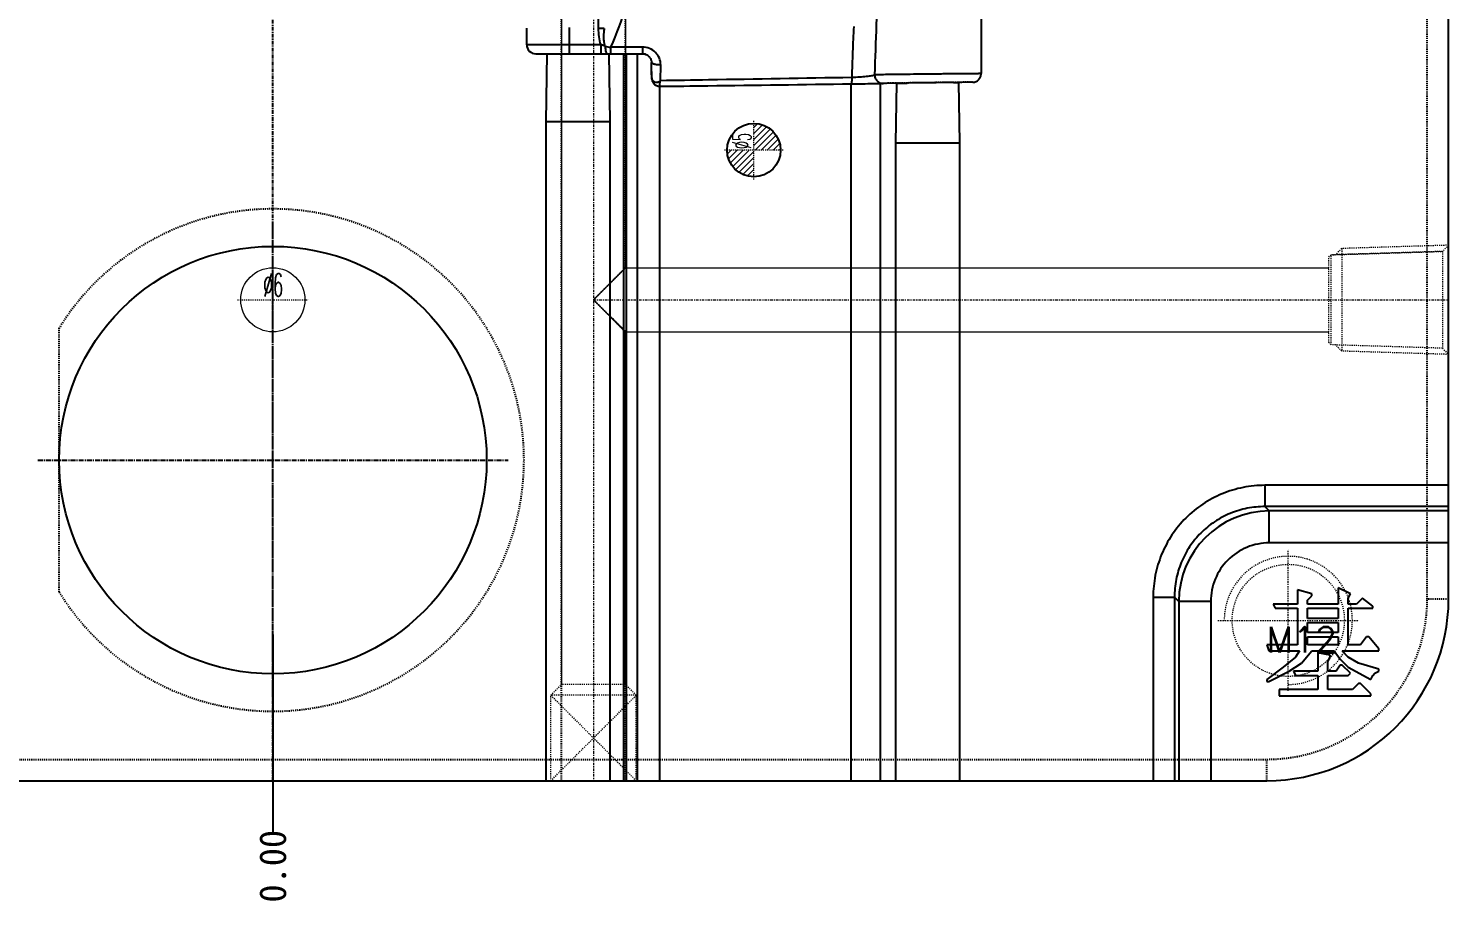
# Model space of a CAD drawing. Header units: millimetres. Extents: x -7602 to -5759, y 1469 to 2216.
# Drawn here: x -7337.9 to -7205, y 1821.8 to 1903.5 of the extents above; entities that cross this region are included whole.
import ezdxf

# ---------------------------------------------------------------- set-up
doc = ezdxf.new("R2010")
doc.units = ezdxf.units.MM
doc.linetypes.add('CENTER', pattern=[0.6, 0.375, -0.075, 0.075, -0.075])
doc.linetypes.add('HIDDEN', pattern=[0.2, 0.1, -0.1])
for name, color, linetype, lineweight in [('cool', 153, 'HIDDEN', 9), ('dim', 82, 'Continuous', 9), ('epin', 13, 'Continuous', 9), ('insert', 85, 'Continuous', 20), ('screw', 33, 'Continuous', 13)]:
    doc.layers.add(name, color=color, linetype=linetype, lineweight=lineweight)
doc.layers.add('DEFAULT_2', color=8, linetype='HIDDEN')
doc.styles.add('TXT', font='txt.shx', dxfattribs={"bigfont": 'gbcbig.shx'})
doc.styles.add('TXT05', font='txt.shx', dxfattribs={"width": 0.5, "bigfont": 'gbcbig.shx'})
doc.dimstyles.get("Standard").update_dxf_attribs({"dimtxt": 0.15625, "dimasz": 0.1875, "dimexe": 0.125, "dimexo": 0.0625, "dimtad": 0, "dimtih": 1, "dimtoh": 1, "dimdsep": 46, "dimtxsty": 'Standard', "dimcen": 0.09, "dimadec": 0, "dimazin": 0, "dimtp": 0.01, "dimtm": 0.01, "dimtfac": 1, "dimtofl": 0, "dimtmove": 0, "dimatfit": 3, "dimfxl": 0, "dimtolj": 1, "dimarcsym": 0})

# ---------------------------------------------------------------- blocks, each defined once
blk = doc.blocks.new('epin_ejp_5')
at = {"layer": 'epin'}
h = blk.add_hatch(dxfattribs=at)
h.set_pattern_fill('_ANSI31', color=123, scale=0.125, angle=90, style=0)
h.set_pattern_definition([(135, (-467.6036, -280.68332), (-0.280633, -0.280633), [])])
h.paths.add_polyline_path([(0, 2.5, 0.414214), (-2.5, 0), (0, 0)])
h.paths.add_polyline_path([(2.5, 0), (0, 0), (0, -2.5, 0.414214)])
at = {"layer": 'epin', "color": 1, "linetype": 'CENTER', "ltscale": 0.155494}
for p, q in [((0, -2.75), (0, 2.75)), ((-2.75, 0), (2.75, 0))]:
    blk.add_line(p, q, dxfattribs=at)
at = {"layer": 'epin'}
blk.add_circle((0, 0), 2.5, dxfattribs=at)
at = {"layer": 'epin', "color": 6, "style": 'TXT05', "width": 0.5}
blk.add_text('%%c5', height=1.75, dxfattribs=at).set_placement((0.1, 0.25))
blk = doc.blocks.new('screw_m12_g')
at = {"layer": 'screw', "color": 1, "linetype": 'CENTER', "ltscale": 0.373186}
for p, q in [((0, -6.6), (0, 6.6)), ((-6.6, 0), (6.6, 0))]:
    blk.add_line(p, q, dxfattribs=at)
at = {"layer": 'screw', "color": 33, "linetype": 'HIDDEN', "ltscale": 0.373186}
blk.add_circle((0, 0), 5.25, dxfattribs=at)
at = {"layer": 'screw', "color": 92, "linetype": 'HIDDEN', "ltscale": 0.373186}
blk.add_arc((0, 0), 6, 270, 180, dxfattribs=at)
at = {"layer": 'screw', "color": 6, "linetype": 'ByBlock', "ltscale": 0.870768, "style": 'TXT'}
blk.add_text('M12', height=2.4, dxfattribs=at).set_placement((-2.04, -3))
blk = doc.blocks.new('cool_jt_f11')
at = {"layer": 'cool', "ltscale": 0.3}
for p, q in [((0, 5.11), (0.58, 4.53)), ((0, 5.11), (10, 4.8)), ((0.58, 4.53), (0.58, -4.53)), ((11, 4.21), (0.58, 4.53)), ((0.58, 4.53), (11, 4.21)), ((10, 4.8), (10.58, 4.22)), ((10, 4.8), (10, -4.8)), ((11.21, 4), (11, 4.21)), ((11, -4.21), (11, 4.21)), ((11.21, -4), (11.21, 4)), ((0.58, -4.53), (0, -5.11)), ((0, -5.11), (10, -4.8)), ((0.58, -4.53), (11, -4.21)), ((10, -4.8), (10.58, -4.22)), ((11, -4.21), (11.21, -4))]:
    blk.add_line(p, q, dxfattribs=at)
blk = doc.blocks.new('cool_jt_g11')
at = {"layer": 'cool', "ltscale": 0.3}
for p, q in [((0, 4), (8, 4)), ((8, -4), (0, 4)), ((0, -4), (8, 4)), ((8, 4), (8, -4)), ((8, 4), (9, 3)), ((9, 3), (9, -3)), ((8, -4), (9, -3)), ((0, -4), (8, -4))]:
    blk.add_line(p, q, dxfattribs=at)
blk = doc.blocks.new('36')
at = {"layer": 'cool', "linetype": 'ByBlock', "ltscale": 0.932966}
for p, q in [((13910.12, -854.74), (13907.12, -856.48)), ((13913.12, -856.48), (13910.12, -854.74)), ((13913.12, -856.48), (13907.12, -856.48)), ((13907.12, -857.48), (13907.12, -856.48)), ((13913.12, -856.48), (13913.12, -936.48)), ((13841.33, -857.48), (13907.12, -857.48)), ((13907.12, -857.48), (13910.12, -860.48)), ((13910.12, -860.48), (13907.12, -863.48)), ((13841.33, -863.48), (13907.12, -863.48)), ((13907.12, -863.48), (13907.12, -897.48)), ((13907.12, -897.48), (13841.33, -897.48)), ((13910.12, -900.48), (13907.12, -897.48)), ((13910.12, -900.48), (13907.12, -903.48)), ((13907.12, -903.48), (13841.33, -903.48)), ((13907.12, -936.48), (13907.12, -903.48))]:
    blk.add_line(p, q, dxfattribs=at)
at = {"layer": 'cool', "color": 1, "linetype": 'CENTER', "ltscale": 0.621977}
for p, q in [((13910.12, -854.74), (13910.12, -945.48)), ((13830.12, -860.48), (13910.12, -860.48)), ((13910.12, -900.48), (13830.12, -900.48))]:
    blk.add_line(p, q, dxfattribs=at)
at = {"layer": 'cool', "color": 6, "linetype": 'ByBlock', "ltscale": 0.932966}
for p in [(13830.12, -860.48), (13830.12, -900.48)]:
    blk.add_blockref('cool_jt_f11', p, dxfattribs=at)
at = {"layer": 'cool', "color": 6, "linetype": 'ByBlock', "ltscale": 0.932966, "rotation": 90}
blk.add_blockref('cool_jt_g11', (13910.12, -945.48), dxfattribs=at)
at = {"layer": 'screw', "color": 0, "linetype": 'ByBlock', "ltscale": 0.870768}
blk.add_blockref('screw_m12_g', (13845.12, -810.48), dxfattribs=at)
blk = doc.blocks.new('csk_6')
at = {"layer": 'insert', "color": 1, "linetype": 'CENTER', "ltscale": 0.186593}
for p, q in [((0, -3.3), (0, 3.3)), ((-3.3, 0), (3.3, 0))]:
    blk.add_line(p, q, dxfattribs=at)
at = {"layer": 'insert', "linetype": 'ByBlock', "ltscale": 0.870768}
blk.add_circle((0, 0), 3, dxfattribs=at)
at = {"layer": 'insert', "color": 6, "linetype": 'ByBlock', "ltscale": 0.870768, "style": 'TXT05', "width": 0.5}
blk.add_text('%%c6', height=2.16, dxfattribs=at).set_placement((-0.9, 0.3))
blk = doc.blocks.new('*D43')
at = {"layer": 'Defpoints', "color": 0, "linetype": 'ByBlock', "ltscale": 0.870768}
for p in [(-7315.04, 1908.07), (-7315.04, 1846.74), (-7315.04, 1828.2)]:
    blk.add_point(p, dxfattribs=at)
at = {"layer": 'dim', "color": 4, "linetype": 'Continuous', "lineweight": -2, "ltscale": 0.870768}
blk.add_line((-7315.04, 1846.74), (-7315.04, 1828.2), dxfattribs=at)
at = {"layer": 'dim', "color": 6, "linetype": 'ByBlock', "ltscale": 0.870768, "insert": (-7315.04, 1825.07), "char_height": 2.5, "attachment_point": 5, "rotation": 90}
blk.add_mtext('\\A1;0.00', dxfattribs=at)

msp = doc.modelspace()

# ---------------------------------------------------------------- linework, layer by layer
at = {"color": 1, "linetype": 'CENTER', "ltscale": 0.932966}
msp.add_line((-7315.042, 1833.07), (-7315.042, 1983.07), dxfattribs=at)
at = {"color": 7, "linetype": 'Continuous'}
for p, q in [((-7205.042, 1850.07), (-7205.042, 1966.07)), ((-7248.777, 1936.905), (-7248.777, 1899.235)), ((-7284.594, 1932.68), (-7284.594, 1903.462)), ((-7291.296, 1901.935), (-7291.296, 1903.497)), ((-7287.311, 1903.532), (-7287.311, 1901.085)), ((-7284.045, 1903.462), (-7284.594, 1903.462)), ((-7284.37, 1901.935), (-7291.296, 1901.935)), ((-7284.37, 1901.935), (-7284.37, 1901.085)), ((-7290.445, 1901.085), (-7280.474, 1901.085)), ((-7289.398, 1901.085), (-7289.508, 1894.758)), ((-7283.618, 1901.085), (-7283.508, 1894.757)), ((-7282.208, 1833.07), (-7282.208, 1901.085)), ((-7281.961, 1833.07), (-7281.961, 1901.085)), ((-7280.97, 1901.085), (-7280.97, 1833.07)), ((-7279.621, 1899.117), (-7279.621, 1900.281)), ((-7279.595, 1898.757), (-7279.595, 1898.757)), ((-7278.763, 1898.595), (-7278.758, 1900.035)), ((-7278.985, 1898.058), (-7278.822, 1898.042)), ((-7278.822, 1833.07), (-7278.822, 1898.042)), ((-7260.923, 1833.07), (-7260.923, 1898.273)), ((-7256.704, 1898.33), (-7258.187, 1898.311)), ((-7258.187, 1833.07), (-7258.187, 1898.311)), ((-7256.704, 1898.33), (-7256.802, 1892.747)), ((-7256.246, 1898.339), (-7255.708, 1898.347)), ((-7249.571, 1898.423), (-7250.901, 1898.406)), ((-7250.901, 1898.406), (-7250.802, 1892.748)), ((-7289.508, 1894.758), (-7289.508, 1833.07)), ((-7289.508, 1894.758), (-7283.994, 1894.757)), ((-7283.994, 1894.757), (-7283.508, 1894.757)), ((-7283.508, 1894.757), (-7283.508, 1833.07)), ((-7256.802, 1892.747), (-7250.802, 1892.748)), ((-7256.802, 1892.747), (-7256.802, 1833.07)), ((-7250.802, 1892.748), (-7250.802, 1833.07)), ((-7205.042, 1860.709), (-7222.221, 1860.709)), ((-7222.221, 1860.709), (-7222.221, 1858.716)), ((-7205.042, 1858.716), (-7222.221, 1858.716)), ((-7221.814, 1858.309), (-7222.221, 1858.716)), ((-7205.042, 1858.309), (-7221.814, 1858.309)), ((-7221.814, 1855.321), (-7221.814, 1858.309)), ((-7205.042, 1855.321), (-7221.814, 1855.321)), ((-7217.851, 1850.546), (-7219.185, 1850.927)), ((-7219.185, 1850.927), (-7219.185, 1849.594)), ((-7214.232, 1850.546), (-7215.375, 1851.118)), ((-7215.375, 1851.118), (-7215.375, 1849.594)), ((-7232.681, 1850.248), (-7230.688, 1850.248)), ((-7232.681, 1850.248), (-7232.681, 1833.07)), ((-7230.282, 1849.842), (-7230.688, 1850.248)), ((-7230.688, 1850.248), (-7230.688, 1833.07)), ((-7227.293, 1849.842), (-7230.282, 1849.842)), ((-7230.282, 1849.842), (-7230.282, 1833.07)), ((-7227.293, 1849.842), (-7227.293, 1833.07)), ((-7219.185, 1849.594), (-7221.47, 1849.594)), ((-7221.47, 1849.594), (-7221.28, 1849.213)), ((-7218.232, 1849.975), (-7217.851, 1850.356)), ((-7218.232, 1849.594), (-7218.232, 1849.975)), ((-7215.375, 1849.594), (-7218.232, 1849.594)), ((-7217.851, 1850.356), (-7217.851, 1850.546)), ((-7214.423, 1850.165), (-7214.232, 1850.546)), ((-7214.423, 1849.594), (-7214.423, 1850.165)), ((-7213.661, 1849.594), (-7214.423, 1849.594)), ((-7213.09, 1850.165), (-7213.661, 1849.594)), ((-7212.137, 1849.403), (-7213.09, 1850.165)), ((-7221.28, 1849.213), (-7219.185, 1849.213)), ((-7219.185, 1849.213), (-7219.185, 1845.784)), ((-7218.232, 1849.213), (-7215.375, 1849.213)), ((-7218.232, 1848.26), (-7218.232, 1849.213)), ((-7215.375, 1848.26), (-7218.232, 1848.26)), ((-7215.375, 1849.213), (-7215.375, 1848.26)), ((-7214.423, 1849.213), (-7212.137, 1849.213)), ((-7214.423, 1845.784), (-7214.423, 1849.213)), ((-7212.137, 1849.213), (-7212.137, 1849.403)), ((-7218.232, 1847.879), (-7215.375, 1847.879)), ((-7218.232, 1846.927), (-7218.232, 1847.879)), ((-7215.375, 1846.927), (-7218.232, 1846.927)), ((-7215.375, 1847.879), (-7215.375, 1846.927)), ((-7219.185, 1845.784), (-7222.042, 1845.784)), ((-7222.042, 1845.784), (-7221.851, 1845.213)), ((-7218.232, 1846.546), (-7215.375, 1846.546)), ((-7218.232, 1845.784), (-7218.232, 1846.546)), ((-7215.375, 1845.784), (-7218.232, 1845.784)), ((-7215.375, 1846.546), (-7215.375, 1845.784)), ((-7213.28, 1845.784), (-7214.423, 1845.784)), ((-7212.709, 1846.546), (-7213.28, 1845.784)), ((-7212.518, 1846.546), (-7212.709, 1846.546)), ((-7211.566, 1845.403), (-7212.518, 1846.546)), ((-7221.851, 1845.213), (-7218.994, 1845.213)), ((-7219.375, 1844.641), (-7220.518, 1843.689)), ((-7218.994, 1845.213), (-7219.375, 1844.641)), ((-7218.804, 1844.07), (-7217.851, 1845.213)), ((-7217.851, 1845.213), (-7215.756, 1845.213)), ((-7216.137, 1844.832), (-7217.28, 1845.022)), ((-7217.28, 1845.022), (-7217.28, 1843.308)), ((-7216.328, 1844.26), (-7216.137, 1844.641)), ((-7216.328, 1843.308), (-7216.328, 1844.26)), ((-7216.137, 1844.641), (-7216.137, 1844.832)), ((-7215.756, 1845.213), (-7215.185, 1844.451)), ((-7215.185, 1844.451), (-7214.423, 1843.689)), ((-7214.994, 1845.213), (-7211.566, 1845.213)), ((-7214.423, 1844.641), (-7214.994, 1845.213)), ((-7213.47, 1844.07), (-7214.423, 1844.641)), ((-7211.566, 1845.213), (-7211.566, 1845.403)), ((-7220.518, 1843.689), (-7222.042, 1842.546)), ((-7221.851, 1842.356), (-7219.947, 1843.308)), ((-7219.947, 1843.308), (-7218.804, 1844.07)), ((-7217.28, 1843.308), (-7219.566, 1843.308)), ((-7219.566, 1843.308), (-7219.375, 1842.927)), ((-7219.375, 1842.927), (-7217.28, 1842.927)), ((-7217.28, 1842.927), (-7217.28, 1841.594)), ((-7215.566, 1843.308), (-7216.328, 1843.308)), ((-7216.328, 1842.927), (-7214.423, 1842.927)), ((-7216.328, 1841.594), (-7216.328, 1842.927)), ((-7215.185, 1843.879), (-7215.566, 1843.308)), ((-7214.994, 1843.879), (-7215.185, 1843.879)), ((-7214.232, 1843.118), (-7214.994, 1843.879)), ((-7214.423, 1843.689), (-7212.328, 1842.546)), ((-7214.423, 1842.927), (-7214.232, 1843.118)), ((-7211.566, 1843.498), (-7213.47, 1844.07)), ((-7212.328, 1842.546), (-7212.137, 1842.927)), ((-7212.137, 1842.927), (-7211.947, 1843.118)), ((-7211.947, 1843.118), (-7211.566, 1843.308)), ((-7211.566, 1843.308), (-7211.566, 1843.498)), ((-7222.042, 1842.546), (-7222.042, 1842.356)), ((-7222.042, 1842.356), (-7221.851, 1842.356)), ((-7217.28, 1841.594), (-7220.899, 1841.594)), ((-7220.899, 1841.594), (-7220.899, 1841.022)), ((-7214.042, 1841.594), (-7216.328, 1841.594)), ((-7213.47, 1842.165), (-7214.042, 1841.594)), ((-7213.28, 1842.165), (-7213.47, 1842.165)), ((-7212.328, 1841.213), (-7213.28, 1842.165)), ((-7220.899, 1841.022), (-7212.328, 1841.022)), ((-7212.328, 1841.022), (-7212.328, 1841.213)), ((-7408.042, 1833.07), (-7222.042, 1833.07))]:
    msp.add_line(p, q, dxfattribs=at)
at = {"color": 1, "linetype": 'CENTER', "ltscale": 1.243955}
for p, q in [((-7315.042, 1841.07), (-7315.042, 1885.07)), ((-7337.042, 1863.07), (-7293.042, 1863.07))]:
    msp.add_line(p, q, dxfattribs=at)
at = {"color": 7, "linetype": 'Continuous'}
for centre, radius in [((-7270.042, 1892.07), 2.5), ((-7315.042, 1863.07), 20)]:
    msp.add_circle(centre, radius, dxfattribs=at)
for centre, radius, start, end in [((-6880.638, 1886.377), 380.456, 177.39998, 177.75783), ((-7290.446, 1901.936), 0.85, 180.03477, 270.04371), ((-7280.601, 1920.395), 18.911, 259.78426, 261.34946), ((-7280.447, 1900.238), 0.842, 51.72269, 54.14659), ((-7280.431, 1900.257), 0.817, 34.51611, 51.76778), ((-7280.4, 1900.278), 0.779, 14.77006, 18.40117), ((-7073.206, 1893.856), 187.744, 177.73946, 178.46162), ((-7271.696, 1899.417), 7.925, 180.00639, 181.53039), ((-7271.394, 1899.424), 8.227, 181.52719, 183.02703), ((-7271.293, 1899.429), 8.328, 183.02399, 184.53799), ((-7278.827, 1898.805), 0.765, 207.6511, 232.71587), ((-7234.555, 1899.313), 44.289, 181.01732, 181.21814), ((-7236.608, 567.483), 1331.001, 90.635514, 90.822212), ((-7221.795, 1849.823), 8.486, 90.12808, 179.87192), ((-7222.042, 1850.07), 17, 270, 0)]:
    msp.add_arc(centre, radius, start, end, dxfattribs=at)
for points, knots in [([(-7258.747, 1937.02), (-7258.703, 1935.459), (-7258.589, 1932.321), (-7258.41, 1927.596), (-7258.279, 1922.842), (-7258.231, 1918.072), (-7258.279, 1913.302), (-7258.41, 1908.547), (-7258.589, 1903.822), (-7258.703, 1900.683), (-7258.747, 1899.12)], [0, 0, 0, 0, 0.1235986, 0.2484552, 0.3740893, 0.4998821, 0.6258738, 0.7515203, 0.8762211, 1, 1, 1, 1]), ([(-7283.444, 1934.441), (-7282.894, 1933.174), (-7281.92, 1930.564), (-7280.871, 1926.5), (-7280.235, 1922.315), (-7280.02, 1918.07), (-7280.235, 1913.824), (-7280.871, 1909.639), (-7281.921, 1905.575), (-7282.895, 1902.966), (-7283.445, 1901.699)], [0, 0, 0, 0, 0.1231627, 0.2478786, 0.3736686, 0.5000032, 0.6263377, 0.7521277, 0.8768441, 1, 1, 1, 1]), ([(-7284.594, 1903.462), (-7284.594, 1903.203), (-7284.572, 1902.687), (-7284.469, 1902.173), (-7284.37, 1901.935)], [0, 0, 0, 0, 0.5005556, 1, 1, 1, 1]), ([(-7284.045, 1903.462), (-7284.062, 1903.321), (-7284.089, 1903.039), (-7284.108, 1902.614), (-7284.088, 1902.191), (-7284.023, 1901.907), (-7283.955, 1901.784)], [0, 0, 0, 0, 0.250264, 0.5005074, 0.7506773, 1, 1, 1, 1]), ([(-7283.955, 1901.784), (-7283.988, 1901.8), (-7284.121, 1901.862), (-7284.263, 1901.907), (-7284.37, 1901.935)], [0, 0, 0, 0, 0.249243, 1, 1, 1, 1]), ([(-7283.955, 1901.784), (-7283.95, 1901.664), (-7283.935, 1901.495), (-7283.894, 1901.293), (-7283.867, 1901.21), (-7283.851, 1901.175)], [0, 0, 0, 0, 0.5805422, 0.8160867, 1, 1, 1, 1]), ([(-7283.445, 1901.699), (-7283.445, 1901.657), (-7283.445, 1901.575), (-7283.446, 1901.457), (-7283.446, 1901.352), (-7283.447, 1901.262), (-7283.447, 1901.197), (-7283.447, 1901.155), (-7283.448, 1901.131), (-7283.448, 1901.112), (-7283.448, 1901.097), (-7283.449, 1901.091), (-7283.448, 1901.085), (-7283.449, 1901.085)], [0, 0, 0, 0, 0.2076621, 0.4011369, 0.5743145, 0.722155, 0.8412775, 0.8890591, 0.9285382, 0.9595363, 0.9818872, 0.995426, 1, 1, 1, 1]), ([(-7280.46, 1901.707), (-7280.46, 1901.664), (-7280.461, 1901.581), (-7280.462, 1901.462), (-7280.463, 1901.355), (-7280.465, 1901.264), (-7280.467, 1901.191), (-7280.468, 1901.141), (-7280.47, 1901.113), (-7280.471, 1901.098), (-7280.472, 1901.091), (-7280.473, 1901.085), (-7280.474, 1901.085)], [0, 0, 0, 0, 0.2071283, 0.4003234, 0.5734032, 0.7212665, 0.8404876, 0.9278861, 0.9589655, 0.9814122, 0.995085, 1, 1, 1, 1]), ([(-7278.758, 1900.035), (-7278.757, 1900.251), (-7278.842, 1900.689), (-7279.218, 1901.247), (-7279.785, 1901.621), (-7280.236, 1901.707), (-7280.46, 1901.707)], [0, 0, 0, 0, 0.2453012, 0.4933549, 0.7452128, 1, 1, 1, 1]), ([(-7283.851, 1901.175), (-7283.84, 1901.151), (-7283.821, 1901.113), (-7283.781, 1901.085), (-7283.765, 1901.085)], [0, 0, 0, 0, 0.6133492, 1, 1, 1, 1]), ([(-7280.474, 1901.085), (-7280.361, 1901.085), (-7280.175, 1901.051), (-7280.012, 1900.962), (-7279.954, 1900.92)], [0, 0, 0, 0, 0.6149419, 1, 1, 1, 1]), ([(-7279.758, 1900.72), (-7279.729, 1900.676), (-7279.693, 1900.612), (-7279.667, 1900.544), (-7279.661, 1900.524)], [0, 0, 0, 0, 0.7203074, 1, 1, 1, 1]), ([(-7278.758, 1900.035), (-7278.868, 1900.035), (-7279.028, 1900.042), (-7279.231, 1900.072), (-7279.361, 1900.102), (-7279.47, 1900.139), (-7279.563, 1900.184), (-7279.621, 1900.243), (-7279.621, 1900.281)], [0, 0, 0, 0, 0.3523585, 0.5137079, 0.6574066, 0.7791316, 0.8762619, 1, 1, 1, 1]), ([(-7278.763, 1898.595), (-7277.272, 1898.62), (-7271.311, 1898.719), (-7265.351, 1898.822), (-7260.882, 1898.897)], [0, 0, 0, 0, 0.2502064, 1, 1, 1, 1]), ([(-7260.882, 1898.897), (-7260.882, 1898.814), (-7260.883, 1898.695), (-7260.888, 1898.546), (-7260.893, 1898.454), (-7260.899, 1898.381), (-7260.906, 1898.323), (-7260.912, 1898.294), (-7260.919, 1898.273), (-7260.923, 1898.273)], [0, 0, 0, 0, 0.3946867, 0.5660528, 0.7136416, 0.8332589, 0.9218371, 0.977141, 1, 1, 1, 1]), ([(-7260.881, 1898.897), (-7260.635, 1898.903), (-7260.171, 1898.923), (-7259.619, 1898.967), (-7259.24, 1899.011), (-7259.025, 1899.044), (-7258.865, 1899.078), (-7258.778, 1899.104), (-7258.747, 1899.12)], [0, 0, 0, 0, 0.3434438, 0.6473574, 0.7726842, 0.8747129, 0.9512367, 1, 1, 1, 1]), ([(-7256.329, 1899.151), (-7256.859, 1899.145), (-7257.665, 1899.135), (-7258.471, 1899.125), (-7258.747, 1899.12)], [0, 0, 0, 0, 0.6568647, 1, 1, 1, 1]), ([(-7258.747, 1899.12), (-7258.747, 1899.014), (-7258.705, 1898.802), (-7258.527, 1898.533), (-7258.26, 1898.354), (-7258.049, 1898.314), (-7257.945, 1898.316)], [0, 0, 0, 0, 0.2518327, 0.5026236, 0.7518737, 1, 1, 1, 1]), ([(-7248.777, 1899.227), (-7248.777, 1899.228), (-7248.783, 1899.226), (-7248.789, 1899.228), (-7248.803, 1899.227), (-7248.822, 1899.228), (-7248.846, 1899.227), (-7248.889, 1899.227), (-7248.956, 1899.227), (-7249.051, 1899.226), (-7249.167, 1899.226), (-7249.303, 1899.225), (-7249.523, 1899.223), (-7249.841, 1899.22), (-7250.274, 1899.216), (-7250.766, 1899.211), (-7251.311, 1899.206), (-7251.899, 1899.2), (-7252.738, 1899.191), (-7253.815, 1899.18), (-7255.087, 1899.165), (-7255.925, 1899.156), (-7256.329, 1899.151)], [0, 0, 0, 0, 0.0003592, 0.0014321, 0.0032174, 0.0057133, 0.0089176, 0.0128282, 0.0227486, 0.0354273, 0.0508141, 0.0688412, 0.0894294, 0.1379329, 0.1954898, 0.2611113, 0.3336718, 0.4119264, 0.4945306, 0.6670658, 0.8394787, 1, 1, 1, 1]), ([(-7249.552, 1898.423), (-7249.449, 1898.425), (-7249.242, 1898.471), (-7248.984, 1898.656), (-7248.814, 1898.923), (-7248.776, 1899.132), (-7248.777, 1899.235)], [0, 0, 0, 0, 0.2498302, 0.4998663, 0.7499207, 1, 1, 1, 1]), ([(-7279.572, 1898.707), (-7279.56, 1898.663), (-7279.52, 1898.584), (-7279.451, 1898.529), (-7279.415, 1898.509)], [0, 0, 0, 0, 0.5216707, 1, 1, 1, 1]), ([(-7279.415, 1898.509), (-7279.391, 1898.495), (-7279.278, 1898.445), (-7279.15, 1898.435), (-7279.056, 1898.446)], [0, 0, 0, 0, 0.229789, 1, 1, 1, 1]), ([(-7279.056, 1898.446), (-7279.017, 1898.45), (-7278.94, 1898.466), (-7278.866, 1898.5), (-7278.837, 1898.527)], [0, 0, 0, 0, 0.4949156, 1, 1, 1, 1]), ([(-7278.821, 1898.042), (-7278.823, 1898.042), (-7278.822, 1898.053), (-7278.825, 1898.067), (-7278.825, 1898.096), (-7278.827, 1898.133), (-7278.829, 1898.18), (-7278.831, 1898.261), (-7278.833, 1898.326), (-7278.834, 1898.372)], [0, 0, 0, 0, 0.0178102, 0.0685301, 0.1516176, 0.2660904, 0.4103498, 0.5823835, 1, 1, 1, 1]), ([(-7278.821, 1898.042), (-7277.329, 1898.061), (-7271.363, 1898.138), (-7265.397, 1898.215), (-7260.923, 1898.273)], [0, 0, 0, 0, 0.2501736, 1, 1, 1, 1]), ([(-7260.923, 1898.273), (-7260.644, 1898.276), (-7259.732, 1898.289), (-7258.82, 1898.301), (-7258.187, 1898.311)], [0, 0, 0, 0, 0.3058734, 1, 1, 1, 1]), ([(-7257.946, 1898.316), (-7257.959, 1898.315), (-7258.04, 1898.314), (-7258.12, 1898.312), (-7258.187, 1898.311)], [0, 0, 0, 0, 0.1706546, 1, 1, 1, 1]), ([(-7256.704, 1898.33), (-7256.704, 1898.331), (-7256.701, 1898.33), (-7256.696, 1898.331), (-7256.686, 1898.331), (-7256.667, 1898.332), (-7256.634, 1898.332), (-7256.583, 1898.334), (-7256.518, 1898.335), (-7256.439, 1898.336), (-7256.347, 1898.338), (-7256.281, 1898.339), (-7256.246, 1898.339)], [0, 0, 0, 0, 0.0040648, 0.0161562, 0.0362436, 0.0642878, 0.1440851, 0.2552233, 0.3972726, 0.5693862, 0.7706125, 1, 1, 1, 1]), ([(-7251.371, 1898.402), (-7251.335, 1898.403), (-7251.268, 1898.403), (-7251.173, 1898.404), (-7251.092, 1898.405), (-7251.026, 1898.406), (-7250.973, 1898.406), (-7250.939, 1898.406), (-7250.919, 1898.406), (-7250.909, 1898.406), (-7250.905, 1898.405), (-7250.901, 1898.406), (-7250.901, 1898.406)], [0, 0, 0, 0, 0.2287643, 0.4299396, 0.6023147, 0.7446789, 0.8559791, 0.9357998, 0.9638258, 0.9838866, 0.995952, 1, 1, 1, 1]), ([(-7222.221, 1860.709), (-7222.904, 1860.708), (-7224.275, 1860.575), (-7226.251, 1859.978), (-7228.073, 1859.007), (-7229.669, 1857.698), (-7230.978, 1856.102), (-7231.95, 1854.28), (-7232.547, 1852.304), (-7232.681, 1850.932), (-7232.681, 1850.248)], [0, 0, 0, 0, 0.1249985, 0.2499807, 0.3749652, 0.4999474, 0.6249317, 0.7499356, 0.8749714, 1, 1, 1, 1]), ([(-7222.221, 1858.716), (-7222.774, 1858.717), (-7223.885, 1858.611), (-7225.486, 1858.13), (-7226.963, 1857.345), (-7228.257, 1856.286), (-7229.317, 1854.992), (-7230.102, 1853.515), (-7230.583, 1851.914), (-7230.689, 1850.802), (-7230.688, 1850.248)], [0, 0, 0, 0, 0.1249874, 0.2499675, 0.3749566, 0.4999472, 0.6249398, 0.7499485, 0.8749825, 1, 1, 1, 1]), ([(-7221.814, 1855.321), (-7222.527, 1855.321), (-7223.968, 1855.038), (-7225.792, 1853.819), (-7227.01, 1851.996), (-7227.293, 1850.555), (-7227.293, 1849.842)], [0, 0, 0, 0, 0.2500347, 0.5000273, 0.7499757, 1, 1, 1, 1])]:
    msp.add_open_spline(points, degree=3, knots=knots, dxfattribs=at)
for points in [[(-7280.46, 1901.707), (-7281.455, 1901.704), (-7282.45, 1901.702), (-7283.445, 1901.699)], [(-7279.647, 1900.477), (-7279.63, 1900.413), (-7279.621, 1900.347), (-7279.621, 1900.281)], [(-7279.595, 1898.77), (-7279.587, 1898.66), (-7279.557, 1898.549), (-7279.505, 1898.451)], [(-7279.291, 1898.197), (-7279.202, 1898.129), (-7279.095, 1898.08), (-7278.985, 1898.058)], [(-7278.837, 1898.527), (-7278.812, 1898.55), (-7278.787, 1898.573), (-7278.763, 1898.595)]]:
    msp.add_open_spline(points, degree=3, dxfattribs=at)
at = {"layer": 'DEFAULT_2', "color": 8, "linetype": 'HIDDEN'}
for p, q in [((-7207.042, 1850.07), (-7207.042, 1966.07)), ((-7282.042, 1881.07), (-7282.042, 1915.07)), ((-7288.042, 1833.07), (-7288.042, 1914.07)), ((-7279.621, 1899.117), (-7279.613, 1898.934)), ((-7279.613, 1898.934), (-7279.595, 1898.757)), ((-7279.595, 1898.757), (-7279.595, 1898.77)), ((-7256.512, 1898.339), (-7257.027, 1898.331)), ((-7255.915, 1898.347), (-7256.512, 1898.339)), ((-7282.042, 1875.07), (-7283.506, 1876.534)), ((-7335.042, 1850.731), (-7335.042, 1875.409)), ((-7282.042, 1833.07), (-7282.042, 1875.07)), ((-7205.042, 1850.07), (-7207.042, 1850.07)), ((-7408.042, 1835.07), (-7222.042, 1835.07)), ((-7222.042, 1833.07), (-7222.042, 1835.07))]:
    msp.add_line(p, q, dxfattribs=at)
msp.add_lwpolyline([(-7279.595, 1898.757), (-7279.591, 1898.717), (-7279.568, 1898.61), (-7279.533, 1898.508), (-7279.482, 1898.409), (-7279.417, 1898.318), (-7279.339, 1898.237), (-7279.246, 1898.165), (-7279.139, 1898.107), (-7279.02, 1898.066), (-7278.985, 1898.058)], dxfattribs=at)
for centre, radius, start, end in [((-7280.474, 1900.175), 0.91, 72.56923, 89.99092), ((-7280.461, 1900.217), 0.867, 54.2245, 72.55404), ((-7278.07, 1899.087), 1.55, 185.66048, 186.81513), ((-7278.144, 1899.078), 1.476, 186.81333, 188.44442), ((-7278.258, 1899.06), 1.361, 188.41061, 192.81218), ((-7278.361, 1899.037), 1.255, 192.84392, 195.28425), ((-7229.379, 15.357), 1883.178, 90.649823, 90.807396), ((-7315.042, 1863.07), 23.5, 211.67243, 148.32757), ((-7222.042, 1850.07), 15, 270, 0)]:
    msp.add_arc(centre, radius, start, end, dxfattribs=at)
for points in [[(-7279.59, 1898.735), (-7279.593, 1898.742), (-7279.595, 1898.749), (-7279.595, 1898.757)], [(-7279.572, 1898.707), (-7279.579, 1898.715), (-7279.586, 1898.725), (-7279.59, 1898.735)]]:
    msp.add_open_spline(points, degree=3, dxfattribs=at)
for points, knots in [([(-7257.027, 1898.331), (-7257.134, 1898.329), (-7257.441, 1898.325), (-7257.747, 1898.32), (-7257.945, 1898.316)], [0, 0, 0, 0, 0.3522243, 1, 1, 1, 1]), ([(-7249.571, 1898.423), (-7249.572, 1898.424), (-7249.58, 1898.422), (-7249.593, 1898.424), (-7249.617, 1898.423), (-7249.65, 1898.424), (-7249.693, 1898.423), (-7249.768, 1898.423), (-7249.885, 1898.422), (-7250.051, 1898.42), (-7250.251, 1898.418), (-7250.483, 1898.416), (-7250.649, 1898.414), (-7250.737, 1898.413)], [0, 0, 0, 0, 0.0042643, 0.0165089, 0.0368001, 0.0651999, 0.1017373, 0.1463097, 0.2590108, 0.4021595, 0.5744215, 0.7743199, 1, 1, 1, 1]), ([(-7282.042, 1881.07), (-7282.043, 1881.07), (-7282.044, 1881.067), (-7282.049, 1881.064), (-7282.055, 1881.057), (-7282.069, 1881.043), (-7282.093, 1881.019), (-7282.129, 1880.983), (-7282.174, 1880.938), (-7282.251, 1880.86), (-7282.366, 1880.745), (-7282.523, 1880.589), (-7282.702, 1880.41), (-7282.898, 1880.214), (-7283.186, 1879.926), (-7283.568, 1879.544), (-7284.045, 1879.067), (-7284.54, 1878.573), (-7284.873, 1878.237), (-7285.042, 1878.07)], [0, 0, 0, 0, 0.0004946, 0.0018612, 0.0040933, 0.0071828, 0.0159016, 0.0279445, 0.0431372, 0.0612394, 0.1052139, 0.1580544, 0.218085, 0.2839074, 0.3543443, 0.5054911, 0.6659075, 0.8317148, 1, 1, 1, 1]), ([(-7285.042, 1878.07), (-7284.873, 1877.903), (-7284.54, 1877.567), (-7284.045, 1877.073), (-7283.568, 1876.596), (-7283.186, 1876.214), (-7282.898, 1875.926), (-7282.702, 1875.73), (-7282.523, 1875.551), (-7282.366, 1875.394), (-7282.251, 1875.279), (-7282.174, 1875.202), (-7282.129, 1875.157), (-7282.093, 1875.121), (-7282.069, 1875.097), (-7282.055, 1875.083), (-7282.049, 1875.076), (-7282.044, 1875.073), (-7282.043, 1875.07), (-7282.042, 1875.07)], [0, 0, 0, 0, 0.168287, 0.3340964, 0.4945147, 0.6456629, 0.7161005, 0.7819223, 0.8419519, 0.8947904, 0.9387633, 0.9568649, 0.9720572, 0.9840993, 0.9928162, 0.9959047, 0.9981364, 0.9995035, 1, 1, 1, 1])]:
    msp.add_open_spline(points, degree=3, knots=knots, dxfattribs=at)

# ---------------------------------------------------------------- block references
at = {"color": 0, "linetype": 'ByBlock', "xscale": -1}
msp.add_blockref('36', (6625.081, 2778.546), dxfattribs=at)
at = {"layer": 'epin', "color": 6, "linetype": 'ByBlock', "ltscale": 0.870768, "rotation": 90}
msp.add_blockref('epin_ejp_5', (-7270.042, 1892.07), dxfattribs=at)
at = {"layer": 'insert', "color": 0, "linetype": 'ByBlock', "ltscale": 0.870768}
msp.add_blockref('csk_6', (-7315.042, 1878.07), dxfattribs=at)
at = {"layer": 'screw', "color": 0, "linetype": 'ByBlock', "ltscale": 0.870768}
msp.add_blockref('screw_m12_g', (-7220.042, 1848.07), dxfattribs=at)

# ---------------------------------------------------------------- dimensions: what is measured, and where the dimension line sits
at = {"layer": 'dim', "color": 0, "linetype": 'ByBlock', "ltscale": 0.870768}
dim = msp.add_ordinate_dim(feature_location=(-7315.041915174, 1846.735768795), offset=(0, -18.537648876), dtype=1, origin=(-7315.041915174, 1908.069890947), dimstyle='Standard', override={"dimtxt": 2.5, "dimasz": 2, "dimexe": 0, "dimexo": 0, "dimgap": 0, "dimtih": 0, "dimtoh": 0, "dimzin": 0, "dimcen": 0, "dimclrd": 4, "dimclre": 4, "dimclrt": 6, "dimadec": 2, "dimtp": 0, "dimtm": 0, "dimfxl": 1.25, "dimtzin": 0, "dimarcsym": 1}, dxfattribs=at)
dim.commit()
dim.dimension.update_dxf_attribs({"geometry": '*D43', "text_midpoint": (-7315.041915174, 1825.073119918)})

doc.saveas('drawing.dxf')
